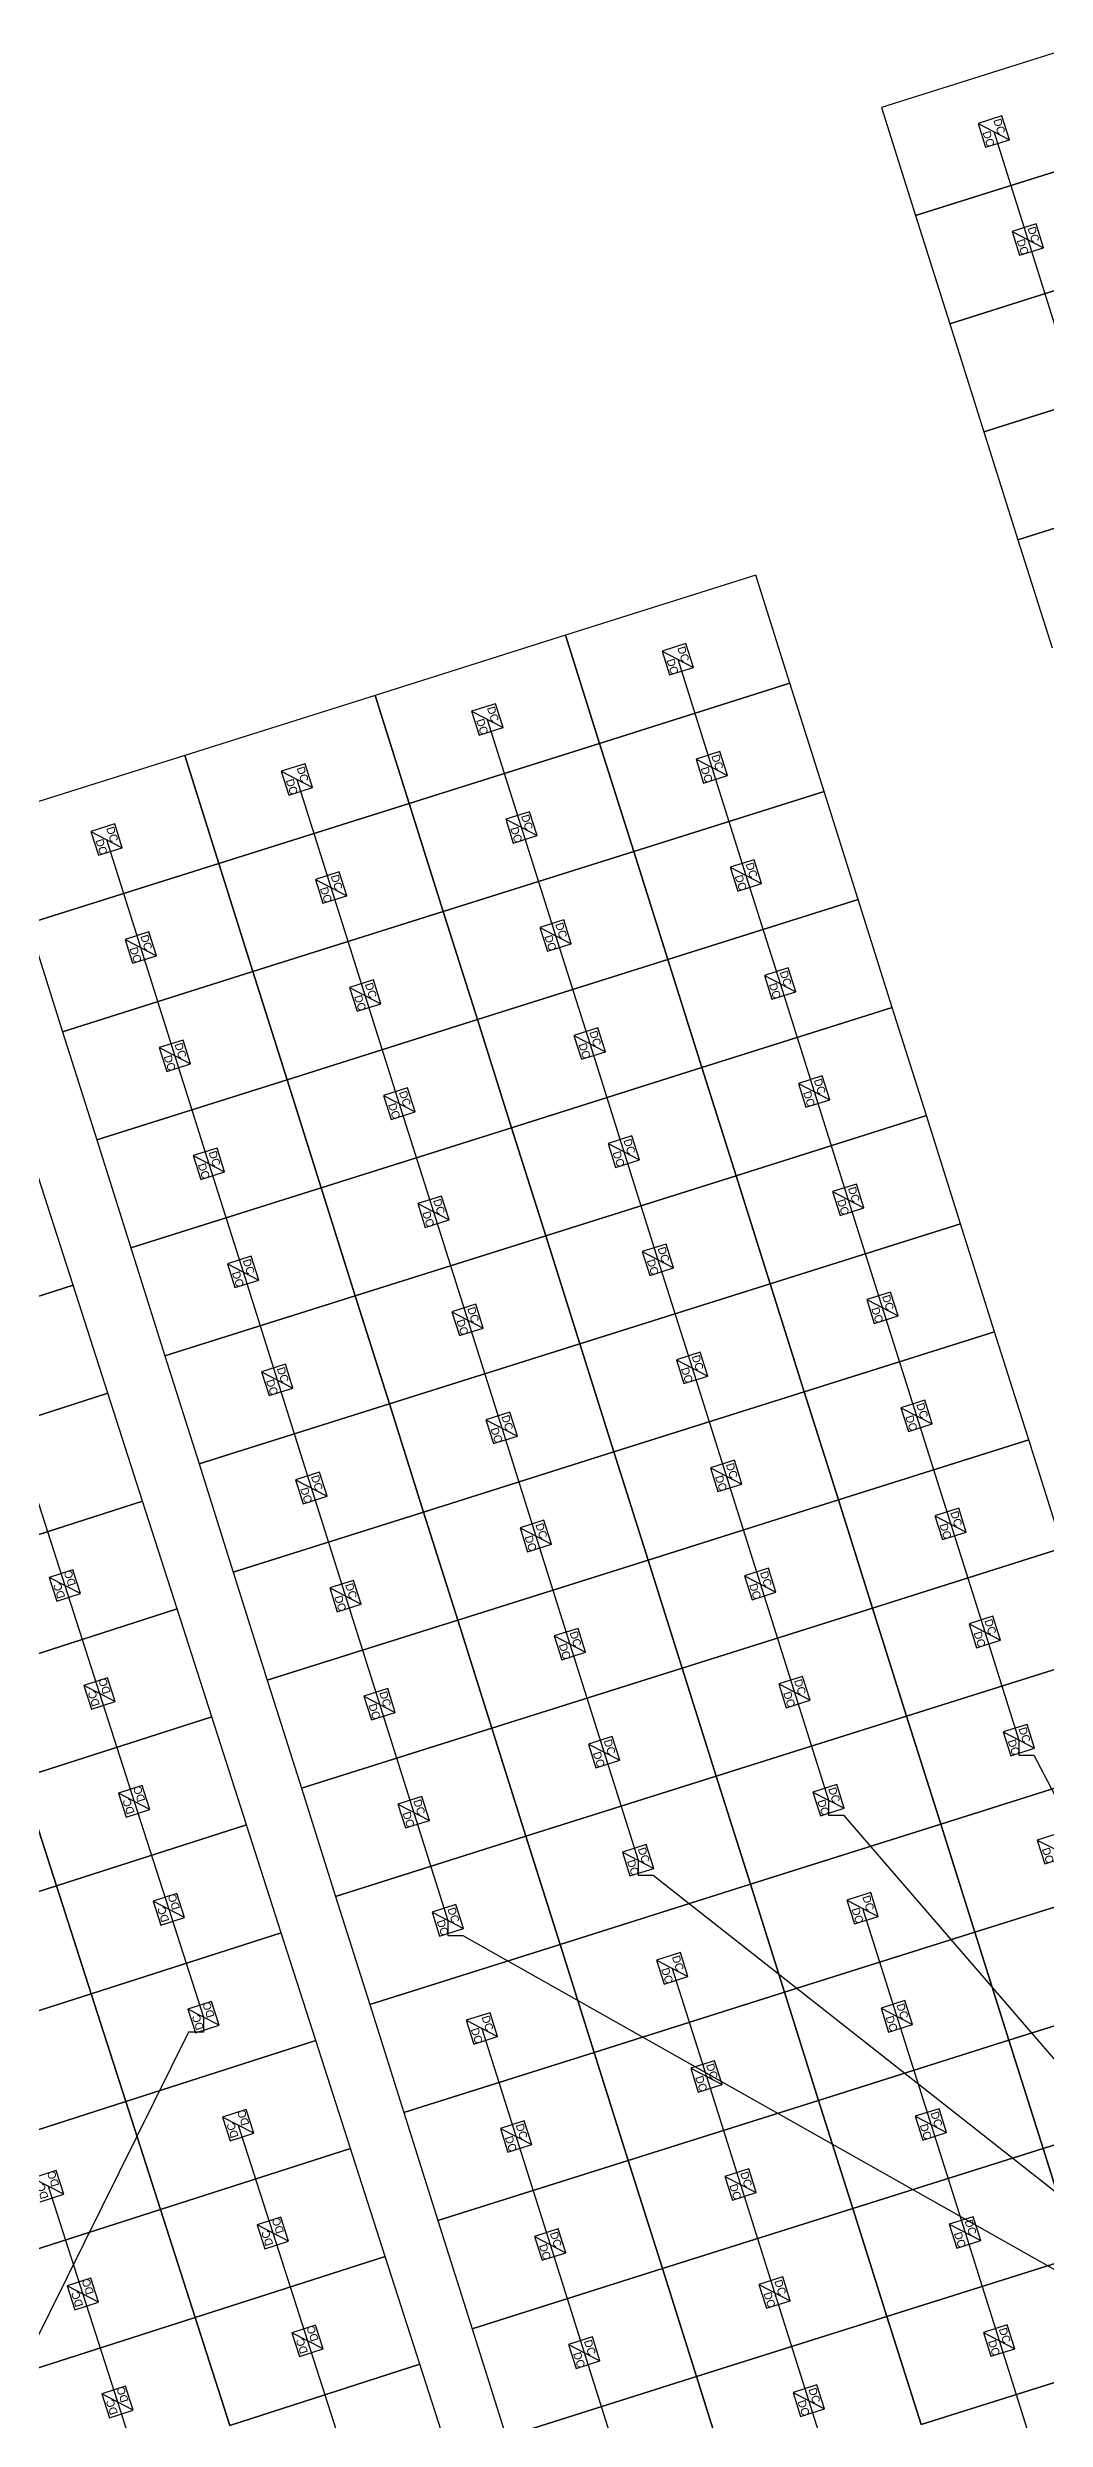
# Model space of a CAD drawing. Header units: feet. Extents: x -377 to 137, y -256 to 143.
# Drawn here: x -309.1 to -276.4, y -98.2 to -20.4 of the extents above; entities that cross this region are included whole.
import ezdxf

# ---------------------------------------------------------------- set-up
doc = ezdxf.new("R2010")
doc.units = ezdxf.units.FT
for name, color, linetype in [('Connections', 7, 'CONTINUOUS'), ('Modules', 7, 'CONTINUOUS'), ('Strings', 7, 'CONTINUOUS')]:
    doc.layers.add(name, color=color, linetype=linetype)

msp = doc.modelspace()

# ---------------------------------------------------------------- linework, layer by layer
at = {"layer": 'Connections', "color": 91}
for p, q in [((-277.29, -75.936), (-277.29, -76.428)), ((-277.29, -76.428), (-276.797, -76.428)), ((-276.797, -76.428), (-264.547, -99.845)), ((-283.532, -77.907), (-283.532, -78.399)), ((-283.532, -78.399), (-283.04, -78.399)), ((-283.04, -78.399), (-264.547, -99.845)), ((-289.775, -79.877), (-289.775, -80.369)), ((-289.775, -80.369), (-289.283, -80.369)), ((-289.283, -80.369), (-264.547, -99.845)), ((-296.018, -81.848), (-296.018, -82.34)), ((-296.018, -82.34), (-295.525, -82.34)), ((-295.525, -82.34), (-264.547, -99.845)), ((-304.52, -85.516), (-320.338, -117.431)), ((-304.028, -85.516), (-304.52, -85.516)), ((-304.028, -85.024), (-304.028, -85.516))]:
    msp.add_line(p, q, dxfattribs=at)
at = {"layer": 'Modules', "color": 254}
for p, q in [((-275.553, -20.421), (-281.796, -22.392)), ((-281.796, -22.392), (-280.677, -25.937)), ((-277.847, -22.665), (-278.629, -22.911)), ((-278.629, -22.911), (-278.383, -23.694)), ((-278.629, -22.911), (-277.6, -23.447)), ((-277.6, -23.447), (-277.847, -22.665)), ((-280.677, -25.937), (-274.434, -23.966)), ((-274.434, -23.966), (-280.677, -25.937)), ((-278.383, -23.694), (-277.6, -23.447)), ((-280.677, -25.937), (-279.558, -29.482)), ((-276.728, -26.209), (-277.51, -26.456)), ((-276.481, -26.992), (-276.728, -26.209)), ((-277.51, -26.456), (-277.264, -27.238)), ((-277.51, -26.456), (-276.481, -26.992)), ((-277.264, -27.238), (-276.481, -26.992)), ((-279.558, -29.482), (-273.315, -27.511)), ((-273.315, -27.511), (-279.558, -29.482)), ((-279.558, -29.482), (-278.439, -33.026)), ((-278.439, -33.026), (-272.196, -31.056)), ((-272.196, -31.056), (-278.439, -33.026)), ((-278.439, -33.026), (-277.32, -36.571)), ((-277.32, -36.571), (-271.077, -34.601)), ((-271.077, -34.601), (-277.32, -36.571)), ((-277.32, -36.571), (-276.201, -40.116)), ((-285.917, -37.731), (-292.16, -39.701)), ((-284.798, -41.275), (-285.917, -37.731)), ((-292.16, -39.701), (-298.402, -41.672)), ((-292.16, -39.701), (-291.041, -43.246)), ((-291.041, -43.246), (-292.16, -39.701)), ((-288.211, -39.974), (-288.993, -40.221)), ((-288.993, -40.221), (-288.747, -41.003)), ((-288.993, -40.221), (-287.964, -40.756)), ((-287.964, -40.756), (-288.211, -39.974)), ((-288.747, -41.003), (-287.964, -40.756)), ((-298.402, -41.672), (-304.645, -43.642)), ((-298.402, -41.672), (-297.284, -45.216)), ((-297.284, -45.216), (-298.402, -41.672)), ((-294.454, -41.944), (-295.236, -42.191)), ((-294.207, -42.726), (-294.454, -41.944)), ((-291.041, -43.246), (-284.798, -41.275)), ((-284.798, -41.275), (-291.041, -43.246)), ((-283.679, -44.82), (-284.798, -41.275)), ((-295.236, -42.191), (-294.989, -42.973)), ((-295.236, -42.191), (-294.207, -42.726)), ((-294.989, -42.973), (-294.207, -42.726)), ((-297.284, -45.216), (-291.041, -43.246)), ((-291.041, -43.246), (-297.284, -45.216)), ((-291.041, -43.246), (-289.922, -46.791)), ((-289.922, -46.791), (-291.041, -43.246)), ((-287.092, -43.518), (-287.875, -43.765)), ((-286.845, -44.301), (-287.092, -43.518)), ((-304.645, -43.642), (-310.888, -45.613)), ((-304.645, -43.642), (-303.526, -47.187)), ((-303.526, -47.187), (-304.645, -43.642)), ((-300.697, -43.915), (-301.479, -44.162)), ((-301.479, -44.162), (-301.232, -44.944)), ((-301.479, -44.162), (-300.45, -44.697)), ((-300.45, -44.697), (-300.697, -43.915)), ((-287.875, -43.765), (-287.628, -44.548)), ((-287.875, -43.765), (-286.845, -44.301)), ((-287.628, -44.548), (-286.845, -44.301)), ((-301.232, -44.944), (-300.45, -44.697)), ((-289.922, -46.791), (-283.679, -44.82)), ((-283.679, -44.82), (-289.922, -46.791)), ((-282.56, -48.365), (-283.679, -44.82)), ((-306.939, -45.885), (-307.722, -46.132)), ((-306.692, -46.668), (-306.939, -45.885)), ((-303.526, -47.187), (-297.284, -45.216)), ((-297.284, -45.216), (-303.526, -47.187)), ((-297.284, -45.216), (-296.165, -48.761)), ((-296.165, -48.761), (-297.284, -45.216)), ((-293.335, -45.489), (-294.117, -45.736)), ((-294.117, -45.736), (-293.87, -46.518)), ((-294.117, -45.736), (-293.088, -46.271)), ((-293.088, -46.271), (-293.335, -45.489)), ((-307.722, -46.132), (-307.475, -46.914)), ((-307.722, -46.132), (-306.692, -46.668)), ((-307.475, -46.914), (-306.692, -46.668)), ((-293.87, -46.518), (-293.088, -46.271)), ((-309.769, -49.158), (-303.526, -47.187)), ((-303.526, -47.187), (-309.769, -49.158)), ((-303.526, -47.187), (-302.407, -50.732)), ((-302.407, -50.732), (-303.526, -47.187)), ((-296.165, -48.761), (-289.922, -46.791)), ((-289.922, -46.791), (-296.165, -48.761)), ((-289.922, -46.791), (-288.803, -50.335)), ((-288.803, -50.335), (-289.922, -46.791)), ((-285.973, -47.063), (-286.756, -47.31)), ((-286.756, -47.31), (-286.509, -48.092)), ((-286.756, -47.31), (-285.727, -47.845)), ((-285.727, -47.845), (-285.973, -47.063)), ((-299.578, -47.46), (-300.36, -47.706)), ((-300.36, -47.706), (-300.113, -48.489)), ((-300.36, -47.706), (-299.331, -48.242)), ((-299.331, -48.242), (-299.578, -47.46)), ((-286.509, -48.092), (-285.727, -47.845)), ((-302.407, -50.732), (-296.165, -48.761)), ((-296.165, -48.761), (-302.407, -50.732)), ((-300.113, -48.489), (-299.331, -48.242)), ((-296.165, -48.761), (-295.046, -52.306)), ((-295.046, -52.306), (-296.165, -48.761)), ((-288.803, -50.335), (-282.56, -48.365)), ((-282.56, -48.365), (-288.803, -50.335)), ((-281.441, -51.91), (-282.56, -48.365)), ((-309.769, -49.158), (-308.65, -52.702)), ((-305.82, -49.43), (-306.603, -49.677)), ((-306.603, -49.677), (-306.356, -50.459)), ((-306.603, -49.677), (-305.574, -50.212)), ((-305.574, -50.212), (-305.82, -49.43)), ((-292.216, -49.034), (-292.998, -49.281)), ((-292.998, -49.281), (-292.751, -50.063)), ((-292.998, -49.281), (-291.969, -49.816)), ((-291.969, -49.816), (-292.216, -49.034)), ((-306.356, -50.459), (-305.574, -50.212)), ((-295.046, -52.306), (-288.803, -50.335)), ((-288.803, -50.335), (-295.046, -52.306)), ((-292.751, -50.063), (-291.969, -49.816)), ((-288.803, -50.335), (-287.684, -53.88)), ((-287.684, -53.88), (-288.803, -50.335)), ((-308.65, -52.702), (-302.407, -50.732)), ((-302.407, -50.732), (-308.65, -52.702)), ((-302.407, -50.732), (-301.288, -54.277)), ((-301.288, -54.277), (-302.407, -50.732)), ((-298.459, -51.004), (-299.241, -51.251)), ((-299.241, -51.251), (-298.994, -52.033)), ((-299.241, -51.251), (-298.212, -51.787)), ((-298.212, -51.787), (-298.459, -51.004)), ((-284.854, -50.608), (-285.637, -50.855)), ((-285.637, -50.855), (-285.39, -51.637)), ((-285.637, -50.855), (-284.608, -51.39)), ((-284.608, -51.39), (-284.854, -50.608)), ((-298.994, -52.033), (-298.212, -51.787)), ((-287.684, -53.88), (-281.441, -51.91)), ((-281.441, -51.91), (-287.684, -53.88)), ((-285.39, -51.637), (-284.608, -51.39)), ((-280.322, -55.454), (-281.441, -51.91)), ((-308.65, -52.702), (-307.531, -56.247)), ((-301.288, -54.277), (-295.046, -52.306)), ((-295.046, -52.306), (-301.288, -54.277)), ((-295.046, -52.306), (-293.927, -55.851)), ((-293.927, -55.851), (-295.046, -52.306)), ((-291.097, -52.579), (-291.879, -52.825)), ((-291.879, -52.825), (-291.632, -53.608)), ((-291.879, -52.825), (-290.85, -53.361)), ((-290.85, -53.361), (-291.097, -52.579)), ((-304.701, -52.975), (-305.484, -53.222)), ((-305.484, -53.222), (-305.237, -54.004)), ((-305.484, -53.222), (-304.455, -53.757)), ((-304.455, -53.757), (-304.701, -52.975)), ((-291.632, -53.608), (-290.85, -53.361)), ((-307.531, -56.247), (-301.288, -54.277)), ((-301.288, -54.277), (-307.531, -56.247)), ((-305.237, -54.004), (-304.455, -53.757)), ((-301.288, -54.277), (-300.169, -57.821)), ((-300.169, -57.821), (-301.288, -54.277)), ((-293.927, -55.851), (-287.684, -53.88)), ((-287.684, -53.88), (-293.927, -55.851)), ((-287.684, -53.88), (-286.565, -57.425)), ((-286.565, -57.425), (-287.684, -53.88)), ((-283.736, -54.153), (-284.518, -54.4)), ((-284.518, -54.4), (-284.271, -55.182)), ((-284.518, -54.4), (-283.489, -54.935)), ((-283.489, -54.935), (-283.736, -54.153)), ((-297.34, -54.549), (-298.122, -54.796)), ((-298.122, -54.796), (-297.875, -55.578)), ((-298.122, -54.796), (-297.093, -55.331)), ((-297.093, -55.331), (-297.34, -54.549)), ((-284.271, -55.182), (-283.489, -54.935)), ((-300.169, -57.821), (-293.927, -55.851)), ((-293.927, -55.851), (-300.169, -57.821)), ((-297.875, -55.578), (-297.093, -55.331)), ((-293.927, -55.851), (-292.808, -59.396)), ((-292.808, -59.396), (-293.927, -55.851)), ((-286.565, -57.425), (-280.322, -55.454)), ((-280.322, -55.454), (-286.565, -57.425)), ((-279.203, -58.999), (-280.322, -55.454)), ((-307.531, -56.247), (-306.412, -59.792)), ((-303.583, -56.52), (-304.365, -56.767)), ((-304.365, -56.767), (-304.118, -57.549)), ((-304.365, -56.767), (-303.336, -57.302)), ((-303.336, -57.302), (-303.583, -56.52)), ((-289.978, -56.123), (-290.76, -56.37)), ((-290.76, -56.37), (-290.514, -57.152)), ((-290.76, -56.37), (-289.731, -56.906)), ((-289.731, -56.906), (-289.978, -56.123)), ((-308.303, -61.019), (-309.44, -57.48)), ((-304.118, -57.549), (-303.336, -57.302)), ((-292.808, -59.396), (-286.565, -57.425)), ((-286.565, -57.425), (-292.808, -59.396)), ((-290.514, -57.152), (-289.731, -56.906)), ((-286.565, -57.425), (-285.446, -60.97)), ((-285.446, -60.97), (-286.565, -57.425)), ((-306.412, -59.792), (-300.169, -57.821)), ((-300.169, -57.821), (-306.412, -59.792)), ((-300.169, -57.821), (-299.05, -61.366)), ((-299.05, -61.366), (-300.169, -57.821)), ((-296.221, -58.094), (-297.003, -58.341)), ((-297.003, -58.341), (-296.756, -59.123)), ((-297.003, -58.341), (-295.974, -58.876)), ((-295.974, -58.876), (-296.221, -58.094)), ((-282.617, -57.698), (-283.399, -57.944)), ((-283.399, -57.944), (-283.152, -58.727)), ((-283.399, -57.944), (-282.37, -58.48)), ((-282.37, -58.48), (-282.617, -57.698)), ((-296.756, -59.123), (-295.974, -58.876)), ((-285.446, -60.97), (-279.203, -58.999)), ((-279.203, -58.999), (-285.446, -60.97)), ((-283.152, -58.727), (-282.37, -58.48)), ((-278.084, -62.544), (-279.203, -58.999)), ((-306.412, -59.792), (-305.293, -63.337)), ((-299.05, -61.366), (-292.808, -59.396)), ((-292.808, -59.396), (-299.05, -61.366)), ((-292.808, -59.396), (-291.689, -62.94)), ((-291.689, -62.94), (-292.808, -59.396)), ((-288.859, -59.668), (-289.641, -59.915)), ((-288.612, -60.45), (-288.859, -59.668)), ((-302.464, -60.064), (-303.246, -60.311)), ((-303.246, -60.311), (-302.999, -61.094)), ((-303.246, -60.311), (-302.217, -60.847)), ((-302.217, -60.847), (-302.464, -60.064)), ((-289.641, -59.915), (-289.395, -60.697)), ((-289.641, -59.915), (-288.612, -60.45)), ((-289.395, -60.697), (-288.612, -60.45)), ((-308.303, -61.019), (-314.535, -63.021)), ((-314.535, -63.021), (-308.303, -61.019)), ((-307.166, -64.558), (-308.303, -61.019)), ((-305.293, -63.337), (-299.05, -61.366)), ((-299.05, -61.366), (-305.293, -63.337)), ((-302.999, -61.094), (-302.217, -60.847)), ((-299.05, -61.366), (-297.932, -64.911)), ((-297.932, -64.911), (-299.05, -61.366)), ((-291.689, -62.94), (-285.446, -60.97)), ((-285.446, -60.97), (-291.689, -62.94)), ((-285.446, -60.97), (-284.327, -64.515)), ((-284.327, -64.515), (-285.446, -60.97)), ((-281.498, -61.242), (-282.28, -61.489)), ((-281.251, -62.025), (-281.498, -61.242)), ((-295.102, -61.639), (-295.884, -61.886)), ((-295.884, -61.886), (-295.637, -62.668)), ((-295.884, -61.886), (-294.855, -62.421)), ((-294.855, -62.421), (-295.102, -61.639)), ((-282.28, -61.489), (-282.033, -62.271)), ((-282.28, -61.489), (-281.251, -62.025)), ((-282.033, -62.271), (-281.251, -62.025)), ((-297.932, -64.911), (-291.689, -62.94)), ((-291.689, -62.94), (-297.932, -64.911)), ((-295.637, -62.668), (-294.855, -62.421)), ((-291.689, -62.94), (-290.57, -66.485)), ((-290.57, -66.485), (-291.689, -62.94)), ((-284.327, -64.515), (-278.084, -62.544)), ((-278.084, -62.544), (-284.327, -64.515)), ((-276.966, -66.089), (-278.084, -62.544)), ((-305.293, -63.337), (-304.174, -66.881)), ((-301.345, -63.609), (-302.127, -63.856)), ((-301.098, -64.391), (-301.345, -63.609)), ((-287.74, -63.213), (-288.523, -63.46)), ((-288.523, -63.46), (-288.276, -64.242)), ((-288.523, -63.46), (-287.493, -63.995)), ((-287.493, -63.995), (-287.74, -63.213)), ((-307.166, -64.558), (-313.398, -66.56)), ((-313.398, -66.56), (-307.166, -64.558)), ((-306.029, -68.097), (-307.166, -64.558)), ((-302.127, -63.856), (-301.88, -64.638)), ((-302.127, -63.856), (-301.098, -64.391)), ((-301.88, -64.638), (-301.098, -64.391)), ((-290.57, -66.485), (-284.327, -64.515)), ((-284.327, -64.515), (-290.57, -66.485)), ((-288.276, -64.242), (-287.493, -63.995)), ((-284.327, -64.515), (-283.208, -68.059)), ((-283.208, -68.059), (-284.327, -64.515)), ((-304.174, -66.881), (-297.932, -64.911)), ((-297.932, -64.911), (-304.174, -66.881)), ((-297.932, -64.911), (-296.813, -68.456)), ((-296.813, -68.456), (-297.932, -64.911)), ((-293.983, -65.183), (-294.765, -65.43)), ((-293.736, -65.966), (-293.983, -65.183)), ((-280.379, -64.787), (-281.161, -65.034)), ((-281.161, -65.034), (-280.914, -65.816)), ((-281.161, -65.034), (-280.132, -65.569)), ((-280.132, -65.569), (-280.379, -64.787)), ((-294.765, -65.43), (-294.518, -66.213)), ((-294.765, -65.43), (-293.736, -65.966)), ((-294.518, -66.213), (-293.736, -65.966)), ((-283.208, -68.059), (-276.966, -66.089)), ((-276.966, -66.089), (-283.208, -68.059)), ((-280.914, -65.816), (-280.132, -65.569)), ((-275.847, -69.634), (-276.966, -66.089)), ((-304.174, -66.881), (-303.055, -70.426)), ((-296.813, -68.456), (-290.57, -66.485)), ((-290.57, -66.485), (-296.813, -68.456)), ((-290.57, -66.485), (-289.451, -70.03)), ((-289.451, -70.03), (-290.57, -66.485)), ((-286.621, -66.758), (-287.404, -67.005)), ((-286.375, -67.54), (-286.621, -66.758)), ((-300.226, -67.154), (-301.008, -67.401)), ((-301.008, -67.401), (-300.761, -68.183)), ((-301.008, -67.401), (-299.979, -67.936)), ((-299.979, -67.936), (-300.226, -67.154)), ((-287.404, -67.005), (-287.157, -67.787)), ((-287.404, -67.005), (-286.375, -67.54)), ((-287.157, -67.787), (-286.375, -67.54)), ((-306.029, -68.097), (-312.261, -70.099)), ((-312.261, -70.099), (-306.029, -68.097)), ((-304.892, -71.636), (-306.029, -68.097)), ((-303.055, -70.426), (-296.813, -68.456)), ((-296.813, -68.456), (-303.055, -70.426)), ((-300.761, -68.183), (-299.979, -67.936)), ((-296.813, -68.456), (-295.694, -72)), ((-295.694, -72), (-296.813, -68.456)), ((-289.451, -70.03), (-283.208, -68.059)), ((-283.208, -68.059), (-289.451, -70.03)), ((-283.208, -68.059), (-282.089, -71.604)), ((-282.089, -71.604), (-283.208, -68.059)), ((-279.26, -68.332), (-280.042, -68.579)), ((-279.013, -69.114), (-279.26, -68.332)), ((-292.864, -68.728), (-293.646, -68.975)), ((-293.646, -68.975), (-293.399, -69.757)), ((-293.646, -68.975), (-292.617, -69.51)), ((-292.617, -69.51), (-292.864, -68.728)), ((-280.042, -68.579), (-279.795, -69.361)), ((-280.042, -68.579), (-279.013, -69.114)), ((-279.795, -69.361), (-279.013, -69.114)), ((-293.399, -69.757), (-292.617, -69.51)), ((-282.089, -71.604), (-275.847, -69.634)), ((-275.847, -69.634), (-282.089, -71.604)), ((-308.311, -70.352), (-309.092, -70.603)), ((-309.092, -70.603), (-308.841, -71.384)), ((-308.06, -71.133), (-309.092, -70.603)), ((-308.06, -71.133), (-308.311, -70.352)), ((-303.055, -70.426), (-301.936, -73.971)), ((-299.107, -70.699), (-299.889, -70.946)), ((-298.86, -71.481), (-299.107, -70.699)), ((-295.694, -72), (-289.451, -70.03)), ((-289.451, -70.03), (-295.694, -72)), ((-289.451, -70.03), (-288.332, -73.575)), ((-288.332, -73.575), (-289.451, -70.03)), ((-285.502, -70.302), (-286.285, -70.549)), ((-286.285, -70.549), (-286.038, -71.332)), ((-286.285, -70.549), (-285.256, -71.085)), ((-285.256, -71.085), (-285.502, -70.302)), ((-308.841, -71.384), (-308.06, -71.133)), ((-299.889, -70.946), (-299.642, -71.728)), ((-299.889, -70.946), (-298.86, -71.481)), ((-299.642, -71.728), (-298.86, -71.481)), ((-286.038, -71.332), (-285.256, -71.085)), ((-304.892, -71.636), (-311.124, -73.638)), ((-311.124, -73.638), (-304.892, -71.636)), ((-303.754, -75.175), (-304.892, -71.636)), ((-301.936, -73.971), (-295.694, -72)), ((-295.694, -72), (-301.936, -73.971)), ((-295.694, -72), (-294.575, -75.545)), ((-294.575, -75.545), (-295.694, -72)), ((-291.745, -72.273), (-292.527, -72.52)), ((-291.498, -73.055), (-291.745, -72.273)), ((-288.332, -73.575), (-282.089, -71.604)), ((-282.089, -71.604), (-288.332, -73.575)), ((-282.089, -71.604), (-280.97, -75.149)), ((-280.97, -75.149), (-282.089, -71.604)), ((-278.141, -71.877), (-278.923, -72.124)), ((-278.923, -72.124), (-278.676, -72.906)), ((-278.923, -72.124), (-277.894, -72.659)), ((-277.894, -72.659), (-278.141, -71.877)), ((-292.527, -72.52), (-292.28, -73.302)), ((-292.527, -72.52), (-291.498, -73.055)), ((-292.28, -73.302), (-291.498, -73.055)), ((-278.676, -72.906), (-277.894, -72.659)), ((-307.174, -73.891), (-307.955, -74.142)), ((-306.923, -74.672), (-307.174, -73.891)), ((-294.575, -75.545), (-288.332, -73.575)), ((-288.332, -73.575), (-294.575, -75.545)), ((-288.332, -73.575), (-287.213, -77.119)), ((-287.213, -77.119), (-288.332, -73.575)), ((-284.384, -73.847), (-285.166, -74.094)), ((-284.137, -74.629), (-284.384, -73.847)), ((-280.97, -75.149), (-274.728, -73.178)), ((-274.728, -73.178), (-280.97, -75.149)), ((-307.955, -74.142), (-307.704, -74.923)), ((-306.923, -74.672), (-307.955, -74.142)), ((-307.704, -74.923), (-306.923, -74.672)), ((-301.936, -73.971), (-300.817, -77.516)), ((-297.988, -74.244), (-298.77, -74.491)), ((-298.77, -74.491), (-298.523, -75.273)), ((-298.77, -74.491), (-297.741, -75.026)), ((-297.741, -75.026), (-297.988, -74.244)), ((-285.166, -74.094), (-284.919, -74.876)), ((-285.166, -74.094), (-284.137, -74.629)), ((-284.919, -74.876), (-284.137, -74.629)), ((-303.754, -75.175), (-309.987, -77.177)), ((-309.987, -77.177), (-303.754, -75.175)), ((-302.617, -78.714), (-303.754, -75.175)), ((-298.523, -75.273), (-297.741, -75.026)), ((-287.213, -77.119), (-280.97, -75.149)), ((-280.97, -75.149), (-287.213, -77.119)), ((-280.97, -75.149), (-279.851, -78.694)), ((-279.851, -78.694), (-280.97, -75.149)), ((-277.022, -75.422), (-277.804, -75.668)), ((-276.775, -76.204), (-277.022, -75.422)), ((-300.817, -77.516), (-294.575, -75.545)), ((-294.575, -75.545), (-300.817, -77.516)), ((-294.575, -75.545), (-293.456, -79.09)), ((-293.456, -79.09), (-294.575, -75.545)), ((-290.626, -75.818), (-291.408, -76.065)), ((-291.408, -76.065), (-291.162, -76.847)), ((-291.408, -76.065), (-290.379, -76.6)), ((-290.379, -76.6), (-290.626, -75.818)), ((-277.804, -75.668), (-277.557, -76.451)), ((-277.804, -75.668), (-276.775, -76.204)), ((-277.557, -76.451), (-276.775, -76.204)), ((-291.162, -76.847), (-290.379, -76.6)), ((-279.851, -78.694), (-273.609, -76.723)), ((-273.609, -76.723), (-279.851, -78.694)), ((-308.85, -80.716), (-309.987, -77.177)), ((-309.987, -77.177), (-308.85, -80.716)), ((-306.037, -77.43), (-306.818, -77.681)), ((-306.818, -77.681), (-306.567, -78.462)), ((-305.786, -78.211), (-306.818, -77.681)), ((-305.786, -78.211), (-306.037, -77.43)), ((-300.817, -77.516), (-299.698, -81.061)), ((-296.869, -77.788), (-297.651, -78.035)), ((-296.622, -78.571), (-296.869, -77.788)), ((-293.456, -79.09), (-287.213, -77.119)), ((-287.213, -77.119), (-293.456, -79.09)), ((-287.213, -77.119), (-286.094, -80.664)), ((-286.094, -80.664), (-287.213, -77.119)), ((-283.265, -77.392), (-284.047, -77.639)), ((-284.047, -77.639), (-283.8, -78.421)), ((-284.047, -77.639), (-283.018, -78.174)), ((-283.018, -78.174), (-283.265, -77.392)), ((-306.567, -78.462), (-305.786, -78.211)), ((-297.651, -78.035), (-297.404, -78.817)), ((-297.651, -78.035), (-296.622, -78.571)), ((-297.404, -78.817), (-296.622, -78.571)), ((-283.8, -78.421), (-283.018, -78.174)), ((-302.617, -78.714), (-308.85, -80.716)), ((-308.85, -80.716), (-302.617, -78.714)), ((-301.48, -82.253), (-302.617, -78.714)), ((-299.698, -81.061), (-293.456, -79.09)), ((-293.456, -79.09), (-299.698, -81.061)), ((-293.456, -79.09), (-292.337, -82.635)), ((-292.337, -82.635), (-293.456, -79.09)), ((-286.094, -80.664), (-279.851, -78.694)), ((-279.851, -78.694), (-286.094, -80.664)), ((-279.851, -78.694), (-278.732, -82.238)), ((-278.732, -82.238), (-279.851, -78.694)), ((-275.903, -78.966), (-276.685, -79.213)), ((-276.685, -79.213), (-276.438, -79.995)), ((-276.685, -79.213), (-275.656, -79.748)), ((-289.507, -79.363), (-290.289, -79.61)), ((-290.289, -79.61), (-290.043, -80.392)), ((-290.289, -79.61), (-289.26, -80.145)), ((-289.26, -80.145), (-289.507, -79.363)), ((-276.438, -79.995), (-275.656, -79.748)), ((-308.85, -80.716), (-315.082, -82.719)), ((-315.082, -82.719), (-308.85, -80.716)), ((-307.713, -84.255), (-308.85, -80.716)), ((-308.85, -80.716), (-307.713, -84.255)), ((-292.337, -82.635), (-286.094, -80.664)), ((-286.094, -80.664), (-292.337, -82.635)), ((-290.043, -80.392), (-289.26, -80.145)), ((-286.094, -80.664), (-284.975, -84.209)), ((-284.975, -84.209), (-286.094, -80.664)), ((-278.732, -82.238), (-272.49, -80.268)), ((-272.49, -80.268), (-278.732, -82.238)), ((-304.9, -80.969), (-305.681, -81.22)), ((-305.681, -81.22), (-305.43, -82.001)), ((-304.649, -81.75), (-305.681, -81.22)), ((-304.649, -81.75), (-304.9, -80.969)), ((-299.698, -81.061), (-298.579, -84.605)), ((-295.75, -81.333), (-296.532, -81.58)), ((-296.532, -81.58), (-296.285, -82.362)), ((-296.532, -81.58), (-295.503, -82.115)), ((-295.503, -82.115), (-295.75, -81.333)), ((-282.146, -80.937), (-282.928, -81.184)), ((-282.928, -81.184), (-282.681, -81.966)), ((-282.928, -81.184), (-281.899, -81.719)), ((-281.899, -81.719), (-282.146, -80.937)), ((-301.48, -82.253), (-307.713, -84.255)), ((-307.713, -84.255), (-301.48, -82.253)), ((-305.43, -82.001), (-304.649, -81.75)), ((-300.343, -85.792), (-301.48, -82.253)), ((-296.285, -82.362), (-295.503, -82.115)), ((-284.975, -84.209), (-278.732, -82.238)), ((-278.732, -82.238), (-284.975, -84.209)), ((-282.681, -81.966), (-281.899, -81.719)), ((-278.732, -82.238), (-277.614, -85.783)), ((-277.614, -85.783), (-278.732, -82.238)), ((-298.579, -84.605), (-292.337, -82.635)), ((-292.337, -82.635), (-298.579, -84.605)), ((-292.337, -82.635), (-291.218, -86.18)), ((-291.218, -86.18), (-292.337, -82.635)), ((-288.388, -82.907), (-289.171, -83.154)), ((-289.171, -83.154), (-288.924, -83.936)), ((-289.171, -83.154), (-288.141, -83.69)), ((-288.141, -83.69), (-288.388, -82.907)), ((-288.924, -83.936), (-288.141, -83.69)), ((-277.614, -85.783), (-271.371, -83.813)), ((-271.371, -83.813), (-277.614, -85.783)), ((-307.713, -84.255), (-313.945, -86.258)), ((-313.945, -86.258), (-307.713, -84.255)), ((-306.576, -87.794), (-307.713, -84.255)), ((-307.713, -84.255), (-306.576, -87.794)), ((-303.763, -84.508), (-304.544, -84.759)), ((-304.544, -84.759), (-304.293, -85.54)), ((-303.512, -85.289), (-304.544, -84.759)), ((-303.512, -85.289), (-303.763, -84.508)), ((-298.579, -84.605), (-297.461, -88.15)), ((-291.218, -86.18), (-284.975, -84.209)), ((-284.975, -84.209), (-291.218, -86.18)), ((-284.975, -84.209), (-283.856, -87.754)), ((-283.856, -87.754), (-284.975, -84.209)), ((-281.027, -84.482), (-281.809, -84.729)), ((-281.809, -84.729), (-281.562, -85.511)), ((-281.809, -84.729), (-280.78, -85.264)), ((-280.78, -85.264), (-281.027, -84.482)), ((-304.293, -85.54), (-303.512, -85.289)), ((-294.631, -84.878), (-295.413, -85.125)), ((-295.413, -85.125), (-295.166, -85.907)), ((-295.413, -85.125), (-294.384, -85.66)), ((-294.384, -85.66), (-294.631, -84.878)), ((-281.562, -85.511), (-280.78, -85.264)), ((-300.343, -85.792), (-306.576, -87.794)), ((-306.576, -87.794), (-300.343, -85.792)), ((-299.206, -89.331), (-300.343, -85.792)), ((-297.461, -88.15), (-291.218, -86.18)), ((-291.218, -86.18), (-297.461, -88.15)), ((-295.166, -85.907), (-294.384, -85.66)), ((-291.218, -86.18), (-290.099, -89.724)), ((-290.099, -89.724), (-291.218, -86.18)), ((-283.856, -87.754), (-277.614, -85.783)), ((-277.614, -85.783), (-283.856, -87.754)), ((-277.614, -85.783), (-276.495, -89.328)), ((-276.495, -89.328), (-277.614, -85.783)), ((-287.269, -86.452), (-288.052, -86.699)), ((-288.052, -86.699), (-287.805, -87.481)), ((-288.052, -86.699), (-287.023, -87.234)), ((-287.023, -87.234), (-287.269, -86.452)), ((-306.576, -87.794), (-312.808, -89.797)), ((-312.808, -89.797), (-306.576, -87.794)), ((-305.439, -91.333), (-306.576, -87.794)), ((-306.576, -87.794), (-305.439, -91.333)), ((-290.099, -89.724), (-283.856, -87.754)), ((-283.856, -87.754), (-290.099, -89.724)), ((-287.805, -87.481), (-287.023, -87.234)), ((-283.856, -87.754), (-282.737, -91.299)), ((-282.737, -91.299), (-283.856, -87.754)), ((-276.495, -89.328), (-270.252, -87.358)), ((-270.252, -87.358), (-276.495, -89.328)), ((-302.626, -88.047), (-303.407, -88.298)), ((-303.407, -88.298), (-303.156, -89.079)), ((-302.375, -88.828), (-303.407, -88.298)), ((-302.375, -88.828), (-302.626, -88.047)), ((-297.461, -88.15), (-296.342, -91.695)), ((-293.512, -88.423), (-294.294, -88.67)), ((-294.294, -88.67), (-294.047, -89.452)), ((-294.294, -88.67), (-293.265, -89.205)), ((-293.265, -89.205), (-293.512, -88.423)), ((-279.908, -88.026), (-280.69, -88.273)), ((-280.69, -88.273), (-280.443, -89.055)), ((-280.69, -88.273), (-279.661, -88.809)), ((-279.661, -88.809), (-279.908, -88.026)), ((-299.206, -89.331), (-305.439, -91.333)), ((-305.439, -91.333), (-299.206, -89.331)), ((-303.156, -89.079), (-302.375, -88.828)), ((-298.069, -92.87), (-299.206, -89.331)), ((-294.047, -89.452), (-293.265, -89.205)), ((-282.737, -91.299), (-276.495, -89.328)), ((-276.495, -89.328), (-282.737, -91.299)), ((-280.443, -89.055), (-279.661, -88.809)), ((-276.495, -89.328), (-275.376, -92.873)), ((-275.376, -92.873), (-276.495, -89.328)), ((-308.858, -90.049), (-309.639, -90.3)), ((-308.607, -90.83), (-308.858, -90.049)), ((-296.342, -91.695), (-290.099, -89.724)), ((-290.099, -89.724), (-296.342, -91.695)), ((-290.099, -89.724), (-288.98, -93.269)), ((-288.98, -93.269), (-290.099, -89.724)), ((-286.15, -89.997), (-286.933, -90.244)), ((-286.933, -90.244), (-286.686, -91.026)), ((-286.933, -90.244), (-285.904, -90.779)), ((-285.904, -90.779), (-286.15, -89.997)), ((-308.607, -90.83), (-309.639, -90.3)), ((-309.388, -91.081), (-308.607, -90.83)), ((-286.686, -91.026), (-285.904, -90.779)), ((-305.439, -91.333), (-311.671, -93.336)), ((-311.671, -93.336), (-305.439, -91.333)), ((-304.301, -94.872), (-305.439, -91.333)), ((-305.439, -91.333), (-304.301, -94.872)), ((-301.489, -91.586), (-302.27, -91.837)), ((-301.238, -92.367), (-301.489, -91.586)), ((-296.342, -91.695), (-295.223, -95.24)), ((-288.98, -93.269), (-282.737, -91.299)), ((-282.737, -91.299), (-288.98, -93.269)), ((-282.737, -91.299), (-281.618, -94.843)), ((-281.618, -94.843), (-282.737, -91.299)), ((-278.789, -91.571), (-279.571, -91.818)), ((-278.542, -92.353), (-278.789, -91.571)), ((-302.27, -91.837), (-302.019, -92.618)), ((-301.238, -92.367), (-302.27, -91.837)), ((-302.019, -92.618), (-301.238, -92.367)), ((-292.393, -91.968), (-293.175, -92.214)), ((-293.175, -92.214), (-292.928, -92.997)), ((-293.175, -92.214), (-292.146, -92.75)), ((-292.146, -92.75), (-292.393, -91.968)), ((-279.571, -91.818), (-279.324, -92.6)), ((-279.571, -91.818), (-278.542, -92.353)), ((-279.324, -92.6), (-278.542, -92.353)), ((-298.069, -92.87), (-304.301, -94.872)), ((-304.301, -94.872), (-298.069, -92.87)), ((-296.932, -96.409), (-298.069, -92.87)), ((-295.223, -95.24), (-288.98, -93.269)), ((-288.98, -93.269), (-295.223, -95.24)), ((-292.928, -92.997), (-292.146, -92.75)), ((-288.98, -93.269), (-287.861, -96.814)), ((-287.861, -96.814), (-288.98, -93.269)), ((-281.618, -94.843), (-275.376, -92.873)), ((-275.376, -92.873), (-281.618, -94.843)), ((-307.721, -93.588), (-308.502, -93.839)), ((-308.502, -93.839), (-308.251, -94.62)), ((-307.47, -94.369), (-308.502, -93.839)), ((-307.47, -94.369), (-307.721, -93.588)), ((-285.032, -93.542), (-285.814, -93.789)), ((-285.814, -93.789), (-285.567, -94.571)), ((-285.814, -93.789), (-284.785, -94.324)), ((-284.785, -94.324), (-285.032, -93.542)), ((-304.301, -94.872), (-310.534, -96.875)), ((-310.534, -96.875), (-304.301, -94.872)), ((-308.251, -94.62), (-307.47, -94.369)), ((-303.164, -98.411), (-304.301, -94.872)), ((-304.301, -94.872), (-303.164, -98.411)), ((-287.861, -96.814), (-281.618, -94.843)), ((-281.618, -94.843), (-287.861, -96.814)), ((-285.567, -94.571), (-284.785, -94.324)), ((-281.618, -94.843), (-280.499, -98.388)), ((-280.499, -98.388), (-281.618, -94.843)), ((-300.352, -95.125), (-301.133, -95.376)), ((-301.133, -95.376), (-300.882, -96.157)), ((-300.101, -95.906), (-301.133, -95.376)), ((-300.101, -95.906), (-300.352, -95.125)), ((-295.223, -95.24), (-294.104, -98.785)), ((-291.274, -95.512), (-292.056, -95.759)), ((-291.027, -96.294), (-291.274, -95.512)), ((-277.67, -95.116), (-278.452, -95.363)), ((-278.452, -95.363), (-278.205, -96.145)), ((-278.452, -95.363), (-277.423, -95.898)), ((-277.423, -95.898), (-277.67, -95.116)), ((-296.932, -96.409), (-303.164, -98.411)), ((-303.164, -98.411), (-296.932, -96.409)), ((-300.882, -96.157), (-300.101, -95.906)), ((-295.795, -99.948), (-296.932, -96.409)), ((-292.056, -95.759), (-291.809, -96.541)), ((-292.056, -95.759), (-291.027, -96.294)), ((-291.809, -96.541), (-291.027, -96.294)), ((-280.499, -98.388), (-274.257, -96.418)), ((-274.257, -96.418), (-280.499, -98.388)), ((-278.205, -96.145), (-277.423, -95.898)), ((-306.584, -97.127), (-307.365, -97.378)), ((-306.333, -97.908), (-306.584, -97.127)), ((-294.104, -98.785), (-287.861, -96.814)), ((-287.861, -96.814), (-294.104, -98.785)), ((-287.861, -96.814), (-286.742, -100.359)), ((-286.742, -100.359), (-287.861, -96.814)), ((-283.913, -97.087), (-284.695, -97.333)), ((-283.666, -97.869), (-283.913, -97.087)), ((-307.365, -97.378), (-307.114, -98.159)), ((-306.333, -97.908), (-307.365, -97.378)), ((-307.114, -98.159), (-306.333, -97.908)), ((-284.695, -97.333), (-284.448, -98.116)), ((-284.695, -97.333), (-283.666, -97.869)), ((-284.448, -98.116), (-283.666, -97.869))]:
    msp.add_line(p, q, dxfattribs=at)
at = {"layer": 'Strings', "color": 11}
for p, q in [((-278.115, -23.179), (-276.996, -26.724)), ((-276.996, -26.724), (-275.877, -30.269)), ((-288.479, -40.488), (-287.36, -44.033)), ((-294.722, -42.459), (-292.484, -49.548)), ((-287.36, -44.033), (-286.241, -47.578)), ((-300.964, -44.429), (-297.608, -55.064)), ((-307.207, -46.4), (-303.85, -57.034)), ((-286.241, -47.578), (-285.122, -51.123)), ((-292.484, -49.548), (-291.365, -53.093)), ((-285.122, -51.123), (-284.003, -54.667)), ((-291.365, -53.093), (-289.127, -60.183)), ((-297.608, -55.064), (-296.489, -58.608)), ((-284.003, -54.667), (-282.884, -58.212)), ((-303.85, -57.034), (-302.731, -60.579)), ((-282.884, -58.212), (-280.646, -65.302)), ((-296.489, -58.608), (-294.251, -65.698)), ((-302.731, -60.579), (-301.612, -64.124)), ((-289.127, -60.183), (-288.008, -63.727)), ((-288.008, -63.727), (-283.532, -77.907)), ((-301.612, -64.124), (-296.018, -81.848)), ((-280.646, -65.302), (-278.408, -72.391)), ((-294.251, -65.698), (-293.132, -69.243)), ((-309.713, -67.329), (-308.576, -70.868)), ((-293.132, -69.243), (-292.013, -72.788)), ((-308.576, -70.868), (-307.439, -74.407)), ((-292.013, -72.788), (-289.775, -79.877)), ((-278.408, -72.391), (-277.29, -75.936)), ((-307.439, -74.407), (-306.302, -77.946)), ((-306.302, -77.946), (-305.165, -81.485)), ((-305.165, -81.485), (-304.028, -85.024)), ((-282.413, -81.451), (-279.056, -92.086)), ((-288.656, -83.422), (-287.537, -86.967)), ((-294.899, -85.392), (-292.661, -92.482)), ((-287.537, -86.967), (-286.418, -90.512)), ((-302.891, -88.563), (-301.754, -92.102)), ((-309.123, -90.565), (-307.986, -94.104)), ((-286.418, -90.512), (-285.299, -94.056)), ((-301.754, -92.102), (-300.617, -95.641)), ((-292.661, -92.482), (-291.542, -96.027)), ((-279.056, -92.086), (-277.938, -95.631)), ((-307.986, -94.104), (-306.849, -97.643)), ((-285.299, -94.056), (-280.823, -108.235)), ((-300.617, -95.641), (-299.48, -99.18)), ((-277.938, -95.631), (-274.581, -106.265)), ((-291.542, -96.027), (-289.304, -103.116)), ((-306.849, -97.643), (-305.712, -101.182))]:
    msp.add_line(p, q, dxfattribs=at)

# ---------------------------------------------------------------- texts
at = {"layer": 'Modules'}
for rotation, p in [(-72.48127, (-278.484, -23.21)), (-72.48127, (-278.13, -22.805)), (-72.48127, (-277.011, -26.35)), (-72.48127, (-277.365, -26.754)), (-72.48127, (-288.494, -40.114)), (-72.48127, (-288.848, -40.519)), (-72.48127, (-295.09, -42.489)), (-72.48127, (-294.736, -42.085)), (-72.48127, (-300.979, -44.056)), (-72.48127, (-287.729, -44.063)), (-72.48127, (-287.375, -43.659)), (-72.48127, (-301.333, -44.46)), (-72.48127, (-293.617, -45.63)), (-72.48127, (-307.576, -46.43)), (-72.48127, (-307.222, -46.026)), (-72.48127, (-293.972, -46.034)), (-72.48127, (-286.256, -47.204)), (-72.48127, (-300.214, -48.005)), (-72.48127, (-299.86, -47.6)), (-72.48127, (-286.61, -47.608)), (-72.48127, (-306.103, -49.571)), (-72.48127, (-292.853, -49.579)), (-72.48127, (-292.499, -49.175)), (-72.48127, (-306.457, -49.975)), (-72.48127, (-298.741, -51.145)), (-72.48127, (-285.491, -51.153)), (-72.48127, (-285.137, -50.749)), (-72.48127, (-299.095, -51.549)), (-72.48127, (-291.38, -52.719)), (-72.48127, (-305.338, -53.52)), (-72.48127, (-304.984, -53.116)), (-72.48127, (-291.734, -53.124)), (-72.48127, (-284.018, -54.294)), (-72.48127, (-297.976, -55.094)), (-72.48127, (-297.622, -54.69)), (-72.48127, (-284.372, -54.698)), (-72.48127, (-303.865, -56.66)), (-72.48127, (-290.615, -56.668)), (-72.48127, (-290.261, -56.264)), (-72.48127, (-304.219, -57.065)), (-72.48127, (-296.503, -58.235)), (-72.48127, (-283.253, -58.243)), (-72.48127, (-282.899, -57.838)), (-72.48127, (-296.857, -58.639)), (-72.48127, (-289.142, -59.809)), (-72.48127, (-303.1, -60.609)), (-72.48127, (-302.746, -60.205)), (-72.48127, (-289.496, -60.213)), (-72.48127, (-281.78, -61.383)), (-72.48127, (-295.738, -62.184)), (-72.48127, (-295.384, -61.779)), (-72.48127, (-282.134, -61.787)), (-72.48127, (-301.627, -63.75)), (-72.48127, (-288.377, -63.758)), (-72.48127, (-288.023, -63.354)), (-72.48127, (-301.981, -64.154)), (-72.48127, (-294.265, -65.324)), (-72.48127, (-281.015, -65.332)), (-72.48127, (-280.661, -64.928)), (-72.48127, (-294.62, -65.728)), (-72.48127, (-286.904, -66.898)), (-72.48127, (-300.862, -67.699)), (-72.48127, (-300.508, -67.295)), (-72.48127, (-287.258, -67.303)), (-72.48127, (-279.542, -68.473)), (-72.48127, (-293.501, -69.273)), (-72.48127, (-293.147, -68.869)), (-72.48127, (-279.896, -68.877)), (107.81258, (-308.56, -71.241)), (107.81258, (-308.208, -70.835)), (-72.48127, (-299.389, -70.84)), (-72.48127, (-286.139, -70.847)), (-72.48127, (-285.785, -70.443)), (-72.48127, (-299.743, -71.244)), (-72.48127, (-278.423, -72.017)), (-72.48127, (-292.382, -72.818)), (-72.48127, (-292.028, -72.414)), (-72.48127, (-278.777, -72.422)), (107.81258, (-307.423, -74.78)), (107.81258, (-307.071, -74.374)), (-72.48127, (-298.27, -74.384)), (-72.48127, (-285.02, -74.392)), (-72.48127, (-284.666, -73.988)), (-72.48127, (-298.624, -74.789)), (-72.48127, (-290.909, -75.959)), (-72.48127, (-277.658, -75.966)), (-72.48127, (-277.304, -75.562)), (-72.48127, (-291.263, -76.363)), (107.81258, (-305.933, -77.913)), (-72.48127, (-283.547, -77.533)), (107.81258, (-306.285, -78.319)), (-72.48127, (-297.505, -78.333)), (-72.48127, (-297.151, -77.929)), (-72.48127, (-283.901, -77.937)), (-72.48127, (-290.144, -79.908)), (-72.48127, (-289.79, -79.503)), (-72.48127, (-276.539, -79.511)), (107.81258, (-305.148, -81.858)), (107.81258, (-304.796, -81.452)), (-72.48127, (-296.032, -81.474)), (-72.48127, (-282.782, -81.482)), (-72.48127, (-282.428, -81.078)), (-72.48127, (-296.386, -81.878)), (-72.48127, (-288.671, -83.048)), (-72.48127, (-289.025, -83.452)), (107.81258, (-303.659, -84.991)), (-72.48127, (-281.309, -84.622)), (107.81258, (-304.011, -85.397)), (-72.48127, (-295.268, -85.423)), (-72.48127, (-294.913, -85.019)), (-72.48127, (-281.663, -85.027)), (-72.48127, (-287.906, -86.997)), (-72.48127, (-287.552, -86.593)), (107.81258, (-302.874, -88.936)), (107.81258, (-302.522, -88.53)), (-72.48127, (-293.795, -88.563)), (-72.48127, (-280.544, -88.571)), (-72.48127, (-280.19, -88.167)), (-72.48127, (-294.149, -88.968)), (107.81258, (-308.755, -90.533)), (-72.48127, (-286.433, -90.138)), (107.81258, (-309.107, -90.939)), (-72.48127, (-286.787, -90.542)), (107.81258, (-301.385, -92.069)), (-72.48127, (-279.071, -91.712)), (107.81258, (-301.737, -92.475)), (-72.48127, (-293.03, -92.512)), (-72.48127, (-292.676, -92.108)), (-72.48127, (-279.425, -92.116)), (107.81258, (-307.97, -94.478)), (107.81258, (-307.618, -94.072)), (-72.48127, (-285.668, -94.087)), (-72.48127, (-285.314, -93.683)), (107.81258, (-300.6, -96.014)), (107.81258, (-300.248, -95.608)), (-72.48127, (-291.557, -95.653)), (-72.48127, (-278.306, -95.661)), (-72.48127, (-277.952, -95.257)), (-72.48127, (-291.911, -96.057)), (107.81258, (-306.48, -97.611)), (-72.48127, (-284.195, -97.227)), (107.81258, (-306.832, -98.017)), (-72.48127, (-284.549, -97.631))]:
    msp.add_text('DC', height=0.2625, rotation=rotation, dxfattribs=at).set_placement(p)

doc.saveas('drawing.dxf')
